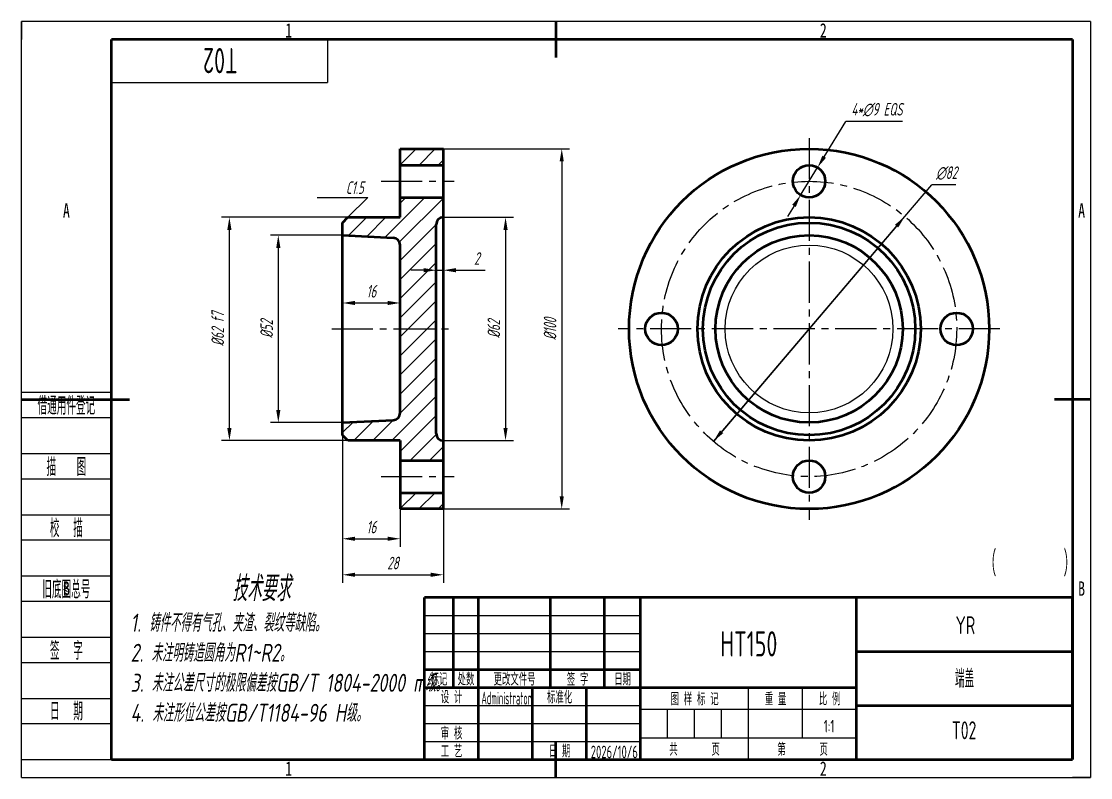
# Model space of a CAD drawing. Header units: millimetres. Extents: x 5 to 4696, y -479 to 299.
# Drawn here: x 505.7 to 802.7, y 2.2 to 212.2 of the extents above; entities that cross this region are included whole.
import ezdxf
from ezdxf.enums import TextEntityAlignment as Align

# ---------------------------------------------------------------- set-up
doc = ezdxf.new("R2010")
doc.units = ezdxf.units.MM
doc.header["$LTSCALE"] = 0.6
doc.header["$MEASUREMENT"] = 0
doc.linetypes.add('CENTER2', pattern=[28.575, 19.05, -3.175, 3.175, -3.175])
for name, color, linetype, lineweight in [('1轮廓实线层', 7, 'Continuous', 50), ('2细线层', 4, 'Continuous', 25), ('3中心线层', 1, 'CENTER2', 25), ('5剖面线层', 2, 'Continuous', 25), ('6文字层', 3, 'Continuous', 25), ('7标注层', 4, 'Continuous', 25)]:
    doc.layers.add(name, color=color, linetype=linetype, lineweight=lineweight)
doc.layers.add('图框层', color=7, linetype='Continuous')
doc.styles.add('PC_TEXTSTYLE', font='ISOCP.SHX', dxfattribs={"width": 0.707, "oblique": 13, "bigfont": 'GBCBIG.SHX'})
doc.styles.add('PC_TEXTSTYLE4', font='ISOCP.SHX', dxfattribs={"width": 0.707, "bigfont": 'GBCBIG.SHX'})
doc.dimstyles.new('GB_DIAMETER', dxfattribs={"dimtxt": 3.5, "dimasz": 3.5, "dimexe": 2.2, "dimexo": 0, "dimgap": 1.5, "dimtad": 1, "dimjust": 4, "dimdsep": 46, "dimtxsty": 'PC_TEXTSTYLE', "dimcen": 0, "dimclrd": 256, "dimclrt": 3, "dimadec": 0, "dimazin": 2, "dimtp": 0.1, "dimtm": 0.1, "dimtfac": 0.71, "dimtdec": 3, "dimtmove": 0, "dimatfit": 2, "dimfxl": 1, "dimtfill": 1, "dimarcsym": 0})
doc.dimstyles.new('GB_LINEAR', dxfattribs={"dimtxt": 3.5, "dimasz": 3.5, "dimexe": 2.2, "dimexo": 0, "dimgap": 1.5, "dimtad": 1, "dimdsep": 46, "dimtxsty": 'PC_TEXTSTYLE', "dimcen": 0, "dimclrd": 256, "dimclrt": 3, "dimadec": 0, "dimazin": 2, "dimtp": 0.1, "dimtm": 0.1, "dimtfac": 0.71, "dimtdec": 3, "dimtmove": 0, "dimatfit": 3, "dimfxl": 1, "dimtfill": 1, "dimarcsym": 0})

# ---------------------------------------------------------------- blocks, each defined once
blk = doc.blocks.new('ZwmFrameMain_1_A4^ _^ 分区图框^ _^ landscape')
at = {"layer": '1轮廓实线层'}
for p, q in [((123.5, 205), (123.5, 195)), ((0, 0), (0, 200)), ((267, 200), (0, 200)), ((267, 200), (267, 0)), ((-25, 100), (5, 100)), ((272, 100), (262, 100)), ((123.5, -5), (123.5, 5)), ((0, 0), (267, 0))]:
    blk.add_line(p, q, dxfattribs=at)
at = {"layer": '2细线层'}
for p, q in [((-25, -5), (-25, 205)), ((272, 205), (-25, 205)), ((-25, 205), (-25, 200)), ((123.5, 205), (123.5, 200)), ((272, 205), (272, -5)), ((-25, 100), (0, 100)), ((272, 100), (267, 100)), ((-25, -5), (-25, 0)), ((123.5, -5), (123.5, 0)), ((-25, -5), (272, -5)), ((-25, -5), (0, -5)), ((272, -5), (267, -5))]:
    blk.add_line(p, q, dxfattribs=at)
at = {"layer": '6文字层', "width": 0.707}
for s, p in [('1', (49.25, 202.5)), ('2', (197.75, 202.5)), ('A', (-12.5, 152.5)), ('A', (269.5, 152.5)), ('B', (-12.5, 47.5)), ('B', (269.5, 47.5)), ('1', (49.25, -2.5)), ('2', (197.75, -2.5))]:
    blk.add_text(s, height=4, dxfattribs=at).set_placement(p, align=Align.MIDDLE)
blk = doc.blocks.new('ZwmFrameMain_1_标题栏1')
at = {"layer": '1轮廓实线层'}
for p, q in [((0, 45), (-180, 45)), ((-180, 0), (-180, 45)), ((-172, 20), (-172, 45)), ((-165, 20), (-165, 45)), ((-145, 20), (-145, 45)), ((-130, 20), (-130, 45)), ((-120, 0), (-120, 45)), ((0, 0), (0, 45)), ((-60, 30), (0, 30)), ((-180, 20), (-60, 20)), ((-165, 0), (-165, 20)), ((-150, 0), (-150, 20)), ((-135, 0), (-135, 20)), ((-60, 15), (0, 15)), ((-180, 0), (0, 0))]:
    blk.add_line(p, q, dxfattribs=at)
at = {"layer": '1轮廓实线层', "color": 7}
for p, q in [((-60, 0), (-60, 45)), ((-180, 25), (-120, 25))]:
    blk.add_line(p, q, dxfattribs=at)
at = {"layer": '2细线层'}
for p, q in [((-180, 40), (-120, 40)), ((-180, 35), (-120, 35)), ((-180, 30), (-120, 30)), ((-90, 0), (-90, 20)), ((-75, 6), (-75, 20)), ((-180, 15), (-120, 15)), ((-120, 14), (-60, 14)), ((-112.5, 6), (-112.5, 14)), ((-105, 6), (-105, 14)), ((-97.5, 6), (-97.5, 14)), ((-180, 10), (-120, 10)), ((-120, 6), (-60, 6)), ((-180, 5), (-120, 5))]:
    blk.add_line(p, q, dxfattribs=at)
at = {"layer": '6文字层', "style": 'PC_TEXTSTYLE', "width": 0.667}
for s, p in [('标记', (-176, 22.5)), ('处数', (-168.5, 22.5)), (' 更改文件号 ', (-155, 22.5)), (' 签 字 ', (-137.5, 22.5)), (' 日期 ', (-125, 22.5)), (' 设 计 ', (-172.5, 17.51)), (' 标准化 ', (-142.5, 17.51)), (' 图 样 标 记 ', (-105, 17)), (' 重 量 ', (-82.5, 17)), (' 比 例 ', (-67.5, 17)), (' 审 核 ', (-172.5, 7.5)), (' 工 艺 ', (-172.5, 2.5)), (' 日 期 ', (-142.5, 2.5)), ('共       页', (-105, 3)), ('第       页', (-75, 3))]:
    blk.add_text(s, height=3.5, dxfattribs=at).set_placement(p, align=Align.MIDDLE)
at = {"layer": '6文字层', "style": 'PC_TEXTSTYLE', "flags": 8}
for tag, height, width, p, p2 in [('企业名称', 5, 3.734996, (-54.29, 34.82), (-5.27, 34.82)), ('产品名称或材料标记', 7, 1.125891, (-113.46, 28.64), (-66.42, 28.64)), ('图样名称', 5, 3.772723, (-54.79, 19.98), (-5.27, 19.98)), ('标准化', 3.5, 1.756036, (-133.83, 15.37), (-120.75, 15.37)), ('审核', 3.5, 2.723972, (-163.99, 5.37), (-150.63, 5.37)), ('重量', 3.5, 2.448074, (-88.46, 7.54), (-76.55, 7.54)), ('比例', 3.5, 2.367734, (-73.35, 7.54), (-61.93, 7.54)), ('图样代号', 5, 3.78389, (-54.79, 5.63), (-5.52, 5.63)), ('工艺', 3.5, 2.851598, (-164.21, 0.37), (-150.89, 0.37)), ('日期', 3.5, 2.733185, (-133.83, 0.37), (-120.75, 0.37)), ('共几页', 3.5, 0.953151, (-108.58, 1.48), (-101.56, 1.48))]:
    blk.add_attdef(tag, text='', height=height, dxfattribs=dict(at, width=width)).set_placement(p, p2, align=Align.FIT)
at = {"layer": '6文字层', "style": 'PC_TEXTSTYLE', "width": 9.901758, "flags": 8}
blk.add_attdef('设计', text='', height=3.5, rotation=359.5768, dxfattribs=at).set_placement((-164.23, 15.37), (-150.37, 15.27), align=Align.FIT)
at = {"layer": '6文字层', "color": 3, "style": 'PC_TEXTSTYLE', "width": 0.96618, "flags": 8}
blk.add_attdef('第几页', text='', height=3.5, dxfattribs=at).set_placement((-78.29, 1.5), (-71.16, 1.5), align=Align.FIT)
at = {"layer": '6文字层', "color": 0, "style": 'PC_TEXTSTYLE', "width": 0.715273, "flags": 8}
blk.add_attdef('图纸张数', text='', height=3.5, dxfattribs=at).set_placement((-2.66, -3.87), (4.46, -3.87), align=Align.FIT)
blk = doc.blocks.new('ZwmFrameMain_1_图样代号')
at = {"layer": '2细线层', "linetype": 'Continuous'}
for p in [(60, 0), (0, -12)]:
    blk.add_line(p, (60, -12), dxfattribs=at)
at = {"layer": '6文字层', "style": 'PC_TEXTSTYLE', "width": 3.066155}
blk.add_attdef('图样代号', text='', height=7, rotation=180, dxfattribs=at).set_placement((58.24, -2.4), (2.35, -2.4), align=Align.FIT)
blk = doc.blocks.new('ZwmFrameMain_1_附加栏')
at = {"layer": '2细线层'}
for p, q in [((-25, 102), (0, 102)), ((-25, 95), (0, 95)), ((-25, 85), (0, 85)), ((-25, 78), (0, 78)), ((-25, 68), (0, 68)), ((-25, 61), (0, 61)), ((-25, 51), (0, 51)), ((-25, 44), (0, 44)), ((-25, 34), (0, 34)), ((-25, 27), (0, 27)), ((-25, 17), (0, 17)), ((-25, 10), (0, 10)), ((-25, 0), (0, 0))]:
    blk.add_line(p, q, dxfattribs=at)
at = {"layer": '6文字层', "color": 3, "style": 'PC_TEXTSTYLE'}
for s, width, p in [('借通用件登记', 0.667, (-12.5, 98.5)), ('描   图', 0.6667, (-12.5, 81.5)), ('校  描', 0.667, (-12.5, 64.5)), ('旧底图总号', 0.667, (-12.5, 47.5)), ('签  字', 0.667, (-12.5, 30.5)), ('日  期', 0.667, (-12.49, 13.6))]:
    blk.add_text(s, height=5, dxfattribs=dict(at, width=width)).set_placement(p, align=Align.MIDDLE)
at = {"layer": '6文字层', "style": 'PC_TEXTSTYLE'}
for tag, width, p, p2 in [('借通用件登记', 0.671328, (-23.44, 86.36), (-1.25, 86.36)), ('描图', 2.120922, (-23.44, 69.36), (-1.25, 69.36)), ('校图', 2.149976, (-23.75, 52.06), (-1.25, 52.06)), ('旧底图总号', 0.761452, (-22.84, 35.67), (-1.86, 35.67)), ('签字', 2.026939, (-23.14, 18.37), (-1.56, 18.37)), ('日期', 1.89999, (-22.84, 1.37), (-2.17, 1.37))]:
    blk.add_attdef(tag, text='', height=5, dxfattribs=dict(at, width=width)).set_placement(p, p2, align=Align.FIT)
blk = doc.blocks.new('*U31')
at = {"layer": '1轮廓实线层'}
blk.add_circle((0, 0), 4.5, dxfattribs=at)
blk = doc.blocks.new('*U32')
at = {"layer": '1轮廓实线层', "color": 0, "linetype": 'ByBlock', "lineweight": -2, "transparency": 16777216}
blk.add_blockref('*U31', (705.3, 167.79), dxfattribs=at)
for p, rotation in [((664.3, 126.79), 90), ((746.3, 126.79), 269.9999999999999), ((705.3, 85.79), 180)]:
    blk.add_blockref('*U31', p, dxfattribs=dict(at, rotation=rotation))
blk = doc.blocks.new('*D33')
at = {"layer": '7标注层', "color": 0, "lineweight": -2}
for p, q in [((594.91, 97.29), (594.91, 56.32)), ((622.91, 76.79), (622.91, 56.32))]:
    blk.add_line(p, q, dxfattribs=at)
at = {"layer": '7标注层', "lineweight": -2}
blk.add_line((598.41, 58.52), (619.41, 58.52), dxfattribs=at)
at = {"layer": '7标注层'}
for points in [[(598.41, 59.1), (598.41, 57.94), (594.91, 58.52)], [(619.41, 57.94), (619.41, 59.1), (622.91, 58.52)]]:
    blk.add_solid(points, dxfattribs=at)
at = {"layer": 'Defpoints', "color": 0}
for p in [(594.91, 97.29), (622.91, 76.79), (622.91, 58.52)]:
    blk.add_point(p, dxfattribs=at)
at = {"layer": '7标注层', "color": 3, "insert": (608.91, 61.77), "char_height": 3.5, "attachment_point": 5, "style": 'PC_TEXTSTYLE', "bg_fill": 3, "box_fill_scale": 1.25, "bg_fill_color": 257, "bg_fill_transparency": 0}
blk.add_mtext('28', dxfattribs=at)
blk = doc.blocks.new('*D34')
at = {"layer": '7标注层', "color": 0, "lineweight": -2}
for p, q in [((594.91, 97.29), (594.91, 66.32)), ((610.91, 81.29), (610.91, 66.32))]:
    blk.add_line(p, q, dxfattribs=at)
at = {"layer": '7标注层', "lineweight": -2}
blk.add_line((598.41, 68.52), (607.41, 68.52), dxfattribs=at)
at = {"layer": '7标注层'}
for points in [[(598.41, 69.1), (598.41, 67.94), (594.91, 68.52)], [(607.41, 67.94), (607.41, 69.1), (610.91, 68.52)]]:
    blk.add_solid(points, dxfattribs=at)
at = {"layer": 'Defpoints', "color": 0}
for p in [(594.91, 97.29), (610.91, 81.29), (610.91, 68.52)]:
    blk.add_point(p, dxfattribs=at)
at = {"layer": '7标注层', "color": 3, "insert": (602.91, 71.77), "char_height": 3.5, "attachment_point": 5, "style": 'PC_TEXTSTYLE', "bg_fill": 3, "box_fill_scale": 1.25, "bg_fill_color": 257, "bg_fill_transparency": 0}
blk.add_mtext('16', dxfattribs=at)
blk = doc.blocks.new('*D35')
at = {"layer": '7标注层', "color": 0, "lineweight": -2}
for p, q in [((596.41, 157.79), (561.28, 157.79)), ((596.41, 95.79), (561.28, 95.79))]:
    blk.add_line(p, q, dxfattribs=at)
at = {"layer": '7标注层', "lineweight": -2}
blk.add_line((563.48, 99.29), (563.48, 154.29), dxfattribs=at)
at = {"layer": '7标注层'}
for points in [[(564.06, 154.29), (562.89, 154.29), (563.48, 157.79)], [(562.89, 99.29), (564.06, 99.29), (563.48, 95.79)]]:
    blk.add_solid(points, dxfattribs=at)
at = {"layer": 'Defpoints', "color": 0}
for p in [(563.48, 157.79), (596.41, 157.79), (596.41, 95.79)]:
    blk.add_point(p, dxfattribs=at)
at = {"layer": '7标注层', "color": 3, "insert": (560.23, 126.79), "char_height": 3.5, "attachment_point": 5, "rotation": 90, "style": 'PC_TEXTSTYLE', "bg_fill": 3, "box_fill_scale": 1.25, "bg_fill_color": 257, "bg_fill_transparency": 0}
blk.add_mtext('{%%c62 f7}', dxfattribs=at)
blk = doc.blocks.new('*D36')
at = {"layer": '7标注层', "color": 0, "lineweight": -2}
for p, q in [((594.91, 152.79), (574.86, 152.79)), ((594.91, 100.79), (574.86, 100.79))]:
    blk.add_line(p, q, dxfattribs=at)
at = {"layer": '7标注层', "lineweight": -2}
blk.add_line((577.06, 149.29), (577.06, 104.29), dxfattribs=at)
at = {"layer": '7标注层'}
for points in [[(577.65, 149.29), (576.48, 149.29), (577.06, 152.79)], [(576.48, 104.29), (577.65, 104.29), (577.06, 100.79)]]:
    blk.add_solid(points, dxfattribs=at)
at = {"layer": 'Defpoints', "color": 0}
for p in [(594.91, 152.79), (577.06, 100.79), (594.91, 100.79)]:
    blk.add_point(p, dxfattribs=at)
at = {"layer": '7标注层', "color": 3, "insert": (573.81, 126.79), "char_height": 3.5, "attachment_point": 5, "rotation": 90, "style": 'PC_TEXTSTYLE', "bg_fill": 3, "box_fill_scale": 1.25, "bg_fill_color": 257, "bg_fill_transparency": 0}
blk.add_mtext('{%%c52}', dxfattribs=at)
blk = doc.blocks.new('*D37')
at = {"layer": '7标注层', "color": 0, "lineweight": -2}
for p, q in [((594.91, 133.99), (594.91, 136.19)), ((610.91, 133.99), (610.91, 136.19))]:
    blk.add_line(p, q, dxfattribs=at)
at = {"layer": '7标注层', "lineweight": -2}
blk.add_line((598.41, 133.99), (607.41, 133.99), dxfattribs=at)
at = {"layer": '7标注层'}
for points in [[(598.41, 134.58), (598.41, 133.41), (594.91, 133.99)], [(607.41, 133.41), (607.41, 134.58), (610.91, 133.99)]]:
    blk.add_solid(points, dxfattribs=at)
at = {"layer": 'Defpoints', "color": 0}
for p in [(594.91, 133.99), (610.91, 133.99), (610.91, 133.99)]:
    blk.add_point(p, dxfattribs=at)
at = {"layer": '7标注层', "color": 3, "insert": (602.91, 137.24), "char_height": 3.5, "attachment_point": 5, "style": 'PC_TEXTSTYLE', "bg_fill": 3, "box_fill_scale": 1.25, "bg_fill_color": 257, "bg_fill_transparency": 0}
blk.add_mtext('16', dxfattribs=at)
blk = doc.blocks.new('*D38')
at = {"layer": '7标注层', "color": 0, "lineweight": -2}
for p, q in [((622.91, 176.79), (657.99, 176.79)), ((622.91, 76.79), (657.99, 76.79))]:
    blk.add_line(p, q, dxfattribs=at)
at = {"layer": '7标注层', "lineweight": -2}
blk.add_line((655.79, 173.29), (655.79, 80.29), dxfattribs=at)
at = {"layer": '7标注层'}
for points in [[(656.37, 173.29), (655.21, 173.29), (655.79, 176.79)], [(655.21, 80.29), (656.37, 80.29), (655.79, 76.79)]]:
    blk.add_solid(points, dxfattribs=at)
at = {"layer": 'Defpoints', "color": 0}
for p in [(622.91, 176.79), (622.91, 76.79), (655.79, 76.79)]:
    blk.add_point(p, dxfattribs=at)
at = {"layer": '7标注层', "color": 3, "insert": (652.54, 126.79), "char_height": 3.5, "attachment_point": 5, "rotation": 90, "style": 'PC_TEXTSTYLE', "bg_fill": 3, "box_fill_scale": 1.25, "bg_fill_color": 257, "bg_fill_transparency": 0}
blk.add_mtext('{%%c100}', dxfattribs=at)
blk = doc.blocks.new('*D39')
at = {"layer": '7标注层', "color": 0, "lineweight": -2}
for p, q in [((622.91, 157.79), (642.38, 157.79)), ((622.91, 95.79), (642.38, 95.79))]:
    blk.add_line(p, q, dxfattribs=at)
at = {"layer": '7标注层', "lineweight": -2}
blk.add_line((640.18, 154.29), (640.18, 99.29), dxfattribs=at)
at = {"layer": '7标注层'}
for points in [[(640.76, 154.29), (639.6, 154.29), (640.18, 157.79)], [(639.6, 99.29), (640.76, 99.29), (640.18, 95.79)]]:
    blk.add_solid(points, dxfattribs=at)
at = {"layer": 'Defpoints', "color": 0}
for p in [(622.91, 157.79), (622.91, 95.79), (640.18, 95.79)]:
    blk.add_point(p, dxfattribs=at)
at = {"layer": '7标注层', "color": 3, "insert": (636.93, 126.79), "char_height": 3.5, "attachment_point": 5, "rotation": 90, "style": 'PC_TEXTSTYLE', "bg_fill": 3, "box_fill_scale": 1.25, "bg_fill_color": 257, "bg_fill_transparency": 0}
blk.add_mtext('{%%c62}', dxfattribs=at)
blk = doc.blocks.new('*D40')
at = {"layer": '7标注层', "lineweight": -2}
for p, q in [((617.41, 143.09), (613.91, 143.09)), ((620.91, 143.09), (622.91, 143.09)), ((626.41, 143.09), (634.49, 143.09))]:
    blk.add_line(p, q, dxfattribs=at)
at = {"layer": '7标注层', "color": 0, "lineweight": -2}
for p, q in [((620.91, 143.09), (620.91, 145.29)), ((622.91, 143.09), (622.91, 145.29))]:
    blk.add_line(p, q, dxfattribs=at)
at = {"layer": '7标注层'}
for points in [[(617.41, 142.51), (617.41, 143.68), (620.91, 143.09)], [(626.41, 143.68), (626.41, 142.51), (622.91, 143.09)]]:
    blk.add_solid(points, dxfattribs=at)
at = {"layer": 'Defpoints', "color": 0}
for p in [(620.91, 143.09), (622.91, 143.09), (622.91, 143.09)]:
    blk.add_point(p, dxfattribs=at)
at = {"layer": '7标注层', "color": 3, "insert": (632.2, 146.34), "char_height": 3.5, "attachment_point": 5, "style": 'PC_TEXTSTYLE', "bg_fill": 3, "box_fill_scale": 1.25, "bg_fill_color": 257, "bg_fill_transparency": 0}
blk.add_mtext('2', dxfattribs=at)
blk = doc.blocks.new('*D41')
at = {"layer": '7标注层', "lineweight": -2}
for p, q in [((751.08, 158.01), (758.57, 166.81)), ((765.28, 166.81), (758.57, 166.81)), ((697.92, 95.57), (751.08, 158.01)), ((748.81, 155.34), (697.92, 95.57))]:
    blk.add_line(p, q, dxfattribs=at)
at = {"layer": '7标注层'}
for points in [[(749.25, 154.96), (748.36, 155.72), (751.08, 158.01)], [(699.75, 98.61), (700.64, 97.85), (697.92, 95.57)]]:
    blk.add_solid(points, dxfattribs=at)
at = {"layer": 'Defpoints', "color": 0}
for p in [(751.08, 158.01), (697.92, 95.57)]:
    blk.add_point(p, dxfattribs=at)
at = {"layer": '7标注层', "color": 3, "insert": (762.68, 170.06), "char_height": 3.5, "attachment_point": 5, "style": 'PC_TEXTSTYLE', "bg_fill": 3, "box_fill_scale": 1.25, "bg_fill_color": 257, "bg_fill_transparency": 0}
blk.add_mtext('∅82', dxfattribs=at)
blk = doc.blocks.new('*D42')
at = {"layer": '7标注层', "lineweight": -2}
for p, q in [((728.69, 174.6), (734.72, 184.42)), ((750.48, 184.42), (734.72, 184.42)), ((722.14, 163.95), (726.85, 171.62)), ((720.31, 160.97), (718.48, 157.99))]:
    blk.add_line(p, q, dxfattribs=at)
at = {"layer": '7标注层'}
for points in [[(728.19, 174.91), (729.18, 174.3), (726.85, 171.62)], [(720.81, 160.66), (719.82, 161.27), (722.14, 163.95)]]:
    blk.add_solid(points, dxfattribs=at)
at = {"layer": 'Defpoints', "color": 0}
for p in [(726.85, 171.62), (722.14, 163.95)]:
    blk.add_point(p, dxfattribs=at)
at = {"layer": '7标注层', "color": 3, "insert": (743.35, 187.67), "char_height": 3.5, "attachment_point": 5, "style": 'PC_TEXTSTYLE', "bg_fill": 3, "box_fill_scale": 1.25, "bg_fill_color": 257, "bg_fill_transparency": 0}
blk.add_mtext('{4*∅9 EQS}', dxfattribs=at)

msp = doc.modelspace()

# ---------------------------------------------------------------- hatches: boundary and pattern name
at = {"layer": '5剖面线层'}
h = msp.add_hatch(dxfattribs=at)
h.set_pattern_fill('ANSI31', color=256, scale=30)
h.set_pattern_definition([(45, (594.9073, 76.787), (-2.65165, 2.65165), [])])
h.paths.add_polyline_path([(594.907, 152.787), (594.907, 156.287), (596.407, 157.787), (610.907, 157.787), (610.907, 163.287), (622.907, 163.287), (622.907, 157.787, 0.4142136), (620.907, 155.787), (620.907, 126.787), (610.907, 126.787), (610.907, 150.084, 0.3996556), (609.007, 152.082)])
h.paths.add_polyline_path([(594.907, 97.287), (594.907, 100.787), (609.007, 101.492, 0.3996556), (610.907, 103.489), (610.907, 126.787), (620.907, 126.787), (620.907, 97.787, 0.4142136), (622.907, 95.787), (622.907, 90.287), (610.907, 90.287), (610.907, 95.787), (596.407, 95.787)])
h.paths.add_polyline_path([(610.907, 76.787), (622.907, 76.787), (622.907, 81.287), (610.907, 81.287)])
h.paths.add_polyline_path([(610.907, 172.287), (622.907, 172.287), (622.907, 176.787), (610.907, 176.787)])

# ---------------------------------------------------------------- linework, layer by layer
at = {"layer": '1轮廓实线层'}
for p, q in [((610.907, 176.787), (622.907, 176.787)), ((610.907, 157.787), (610.907, 176.787)), ((622.907, 76.787), (622.907, 176.787)), ((610.907, 172.287), (622.907, 172.287)), ((610.907, 163.287), (622.907, 163.287)), ((594.907, 156.287), (596.407, 157.787)), ((596.407, 157.787), (610.907, 157.787)), ((622.907, 157.787), (622.907, 157.787)), ((594.907, 97.287), (594.907, 156.287)), ((620.907, 97.787), (620.907, 155.787)), ((594.907, 152.787), (609.007, 152.082)), ((610.907, 103.489), (610.907, 150.084)), ((594.907, 100.787), (609.007, 101.492)), ((594.907, 100.787), (609.007, 101.492)), ((596.407, 95.787), (594.907, 97.287)), ((610.907, 95.787), (596.407, 95.787)), ((610.907, 95.787), (610.907, 76.787)), ((622.907, 95.787), (622.907, 95.787)), ((610.907, 90.287), (622.907, 90.287)), ((610.907, 81.287), (622.907, 81.287)), ((622.907, 76.787), (610.907, 76.787))]:
    msp.add_line(p, q, dxfattribs=at)
for radius in [50, 31, 29.5, 26]:
    msp.add_circle((724.499, 126.787), radius, dxfattribs=at)
for centre, start, end in [((622.907, 155.787), 90, 180), ((608.907, 150.084), 0, 87.13759), ((608.907, 103.489), 272.86241, 0), ((622.907, 97.787), 180, 270)]:
    msp.add_arc(centre, 2, start, end, dxfattribs=at)
at = {"layer": '2细线层'}
msp.add_circle((724.499, 126.787), 23.298, dxfattribs=at)
at = {"layer": '3中心线层'}
for p, q in [((724.499, 179.787), (724.499, 73.787)), ((605.609, 167.787), (625.907, 167.787)), ((591.907, 126.787), (625.907, 126.787)), ((777.499, 126.787), (671.499, 126.787)), ((605.609, 85.787), (625.907, 85.787))]:
    msp.add_line(p, q, dxfattribs=at)
msp.add_circle((724.499, 126.787), 41, dxfattribs=at)
at = {"layer": '7标注层', "color": 4}
msp.add_line((587.901, 163.271), (601.892, 163.271), dxfattribs=at)

# ---------------------------------------------------------------- block references
at = {"layer": '1轮廓实线层'}
msp.add_blockref('*U32', (19.201, 0), dxfattribs=at)
at = {"layer": '图框层'}
for name in ['ZwmFrameMain_1_A4^ _^ 分区图框^ _^ landscape', 'ZwmFrameMain_1_附加栏']:
    msp.add_blockref(name, (530.696, 7.191), dxfattribs=at)
ref = msp.add_blockref('ZwmFrameMain_1_图样代号', (530.696, 207.191), dxfattribs=at)
ref.add_attrib('图样代号', 'T02', dxfattribs={"layer": '6文字层', "height": 7, "rotation": 180, "style": 'PC_TEXTSTYLE', "width": 0.707}).set_placement((560.989, 204.788), align=Align.CENTER)
ref = msp.add_blockref('ZwmFrameMain_1_标题栏1', (797.696, 7.191), dxfattribs=at)
ref.add_attrib('比例', '1:1', dxfattribs={"layer": '6文字层', "height": 3.5, "style": 'PC_TEXTSTYLE', "width": 0.707}).set_placement((730.055, 14.734), align=Align.CENTER)
ref.add_attrib('图样代号', 'T02', dxfattribs={"layer": '6文字层', "height": 5, "style": 'PC_TEXTSTYLE', "width": 0.707}).set_placement((767.546, 12.822), align=Align.CENTER)
ref.add_attrib('企业名称', 'YR', dxfattribs={"layer": '6文字层', "height": 5, "style": 'PC_TEXTSTYLE', "width": 0.707}).set_placement((767.917, 42.011), align=Align.CENTER)
ref.add_attrib('图样名称', '端盖', dxfattribs={"layer": '6文字层', "height": 5, "style": 'PC_TEXTSTYLE', "width": 0.707}).set_placement((767.67, 27.169), align=Align.CENTER)
ref.add_attrib('日期', '2026/10/6', dxfattribs={"layer": '6文字层', "height": 3.5, "style": 'PC_TEXTSTYLE', "width": 0.628153}).set_placement((663.861, 7.563), (676.945, 7.563), align=Align.FIT)
ref.add_attrib('设计', 'Administrator', dxfattribs={"layer": '6文字层', "height": 3.5, "rotation": 359.57685, "style": 'PC_TEXTSTYLE', "width": 0.485827}).set_placement((633.468, 22.563), (647.33, 22.46), align=Align.FIT)
ref.add_attrib('产品名称或材料标记', 'HT150', dxfattribs={"layer": '6文字层', "height": 7, "style": 'PC_TEXTSTYLE', "width": 0.707}).set_placement((707.754, 35.827), align=Align.CENTER)

# ---------------------------------------------------------------- texts
at = {"layer": '6文字层', "style": 'PC_TEXTSTYLE4', "width": 0.667}
msp.add_text('（       ）', height=7, dxfattribs=at).set_placement((773.133, 58.163))
at = {"layer": '6文字层', "style": 'PC_TEXTSTYLE4', "oblique": 10, "width": 0.8}
msp.add_text('技术要求', height=7, dxfattribs=at).set_placement((564.321, 58.191), align=Align.TOP_LEFT)
at = {"layer": '6文字层', "insert": (536.034, 47.691), "char_height": 5, "width": 100.46857, "attachment_point": 1, "style": 'PC_TEXTSTYLE4'}
msp.add_mtext('\\pi-5.21,l5.21,t5,7115;{\\W0.8;\\Q10;1. 铸件不得有气孔、夹渣、裂纹等缺陷。\\P2. 未注明铸造圆角为R1~R2。\\P3. 未注公差尺寸的极限偏差按GB/T 1804-2000 m级。\\P4. 未注形位公差按GB/T1184-96 H级。}', dxfattribs=at)
at = {"layer": '7标注层', "color": 3, "insert": (598.316, 164.271), "char_height": 3.5, "attachment_point": 8, "style": 'PC_TEXTSTYLE'}
msp.add_mtext('C1.5', dxfattribs=at)

# ---------------------------------------------------------------- next in the draw order: dimensions: what is measured, and where the dimension line sits
at = {"layer": '7标注层'}
dim = msp.add_diameter_dim_2p(p1=(697.922, 95.567), p2=(751.076, 158.007), dimstyle='GB_DIAMETER', override={"dimtoh": 1, "dimtvp": 0.1}, dxfattribs=at)
dim.commit()
dim.dimension.update_dxf_attribs({"geometry": '*D41', "text_midpoint": (762.677, 166.808), "dimtype": 163})
dim = msp.add_linear_dim(base=(622.907, 58.519), p1=(594.907, 97.287), p2=(622.907, 76.787), angle=180, dimstyle='GB_LINEAR', override={"dimpost": '', "dimtvp": 0.1}, dxfattribs=at)
dim.commit()
dim.dimension.update_dxf_attribs({"geometry": '*D33', "text_midpoint": (608.907, 61.769)})

# ---------------------------------------------------------------- next in the draw order: dimensions: what is measured, and where the dimension line sits
dim = msp.add_diameter_dim_2p(p1=(722.144, 163.952), p2=(726.854, 171.621), text='{4*<> EQS}', dimstyle='GB_DIAMETER', override={"dimtoh": 1, "dimpost": '', "dimcen": 0, "dimatfit": 0, "dimtvp": 0.1}, dxfattribs=at)
dim.commit()
dim.dimension.update_dxf_attribs({"geometry": '*D42', "text_midpoint": (743.35, 184.423), "dimtype": 163})
dim = msp.add_linear_dim(base=(655.791, 76.787), p1=(622.907, 176.787), p2=(622.907, 76.787), angle=90, text='{%%c<>}', dimstyle='GB_LINEAR', override={"dimpost": '', "dimtvp": 0.1}, dxfattribs=at)
dim.commit()
dim.dimension.update_dxf_attribs({"geometry": '*D38', "text_midpoint": (652.541, 126.787)})
dim = msp.add_linear_dim(base=(610.907, 68.519), p1=(594.907, 97.287), p2=(610.907, 81.287), angle=180, dimstyle='GB_LINEAR', override={"dimpost": '', "dimtvp": 0.1}, dxfattribs=at)
dim.commit()
dim.dimension.update_dxf_attribs({"geometry": '*D34', "text_midpoint": (602.907, 71.769)})

# ---------------------------------------------------------------- next in the draw order: dimensions: what is measured, and where the dimension line sits
for base, p1, p2, text, picture, middle in [((563.477, 157.787), (596.407, 95.787), (596.407, 157.787), '{%%c<> f7}', '*D35', (560.227, 126.787)), ((640.181, 95.787), (622.907, 157.787), (622.907, 95.787), '{%%c<>}', '*D39', (636.931, 126.787))]:
    dim = msp.add_linear_dim(base=base, p1=p1, p2=p2, angle=90, text=text, dimstyle='GB_LINEAR', override={"dimpost": '', "dimtvp": 0.1}, dxfattribs=at)
    dim.commit()
    dim.dimension.update_dxf_attribs({"geometry": picture, "text_midpoint": middle})

# ---------------------------------------------------------------- next in the draw order: linework, layer by layer
at = {"layer": '7标注层', "color": 4}
msp.add_line((596.407, 157.787), (601.892, 163.271), dxfattribs=at)

# ---------------------------------------------------------------- next in the draw order: dimensions: what is measured, and where the dimension line sits
at = {"layer": '7标注层'}
dim = msp.add_linear_dim(base=(577.063, 100.787), p1=(594.907, 152.787), p2=(594.907, 100.787), angle=90, text='{%%c<>}', dimstyle='GB_LINEAR', override={"dimpost": '', "dimtvp": 0.1}, dxfattribs=at)
dim.commit()
dim.dimension.update_dxf_attribs({"geometry": '*D36', "text_midpoint": (573.813, 126.787)})
dim = msp.add_linear_dim(base=(622.907, 143.093), p1=(620.907, 143.093), p2=(622.907, 143.093), dimstyle='GB_LINEAR', override={"dimpost": '', "dimtvp": 0.1}, dxfattribs=at)
dim.commit()
dim.dimension.update_dxf_attribs({"geometry": '*D40', "text_midpoint": (632.198, 146.343)})

# ---------------------------------------------------------------- next in the draw order: dimensions: what is measured, and where the dimension line sits
dim = msp.add_linear_dim(base=(610.907, 133.994), p1=(594.907, 133.994), p2=(610.907, 133.994), dimstyle='GB_LINEAR', override={"dimpost": '', "dimtvp": 0.1}, dxfattribs=at)
dim.commit()
dim.dimension.update_dxf_attribs({"geometry": '*D37', "text_midpoint": (602.907, 137.244)})

doc.saveas('drawing.dxf')
